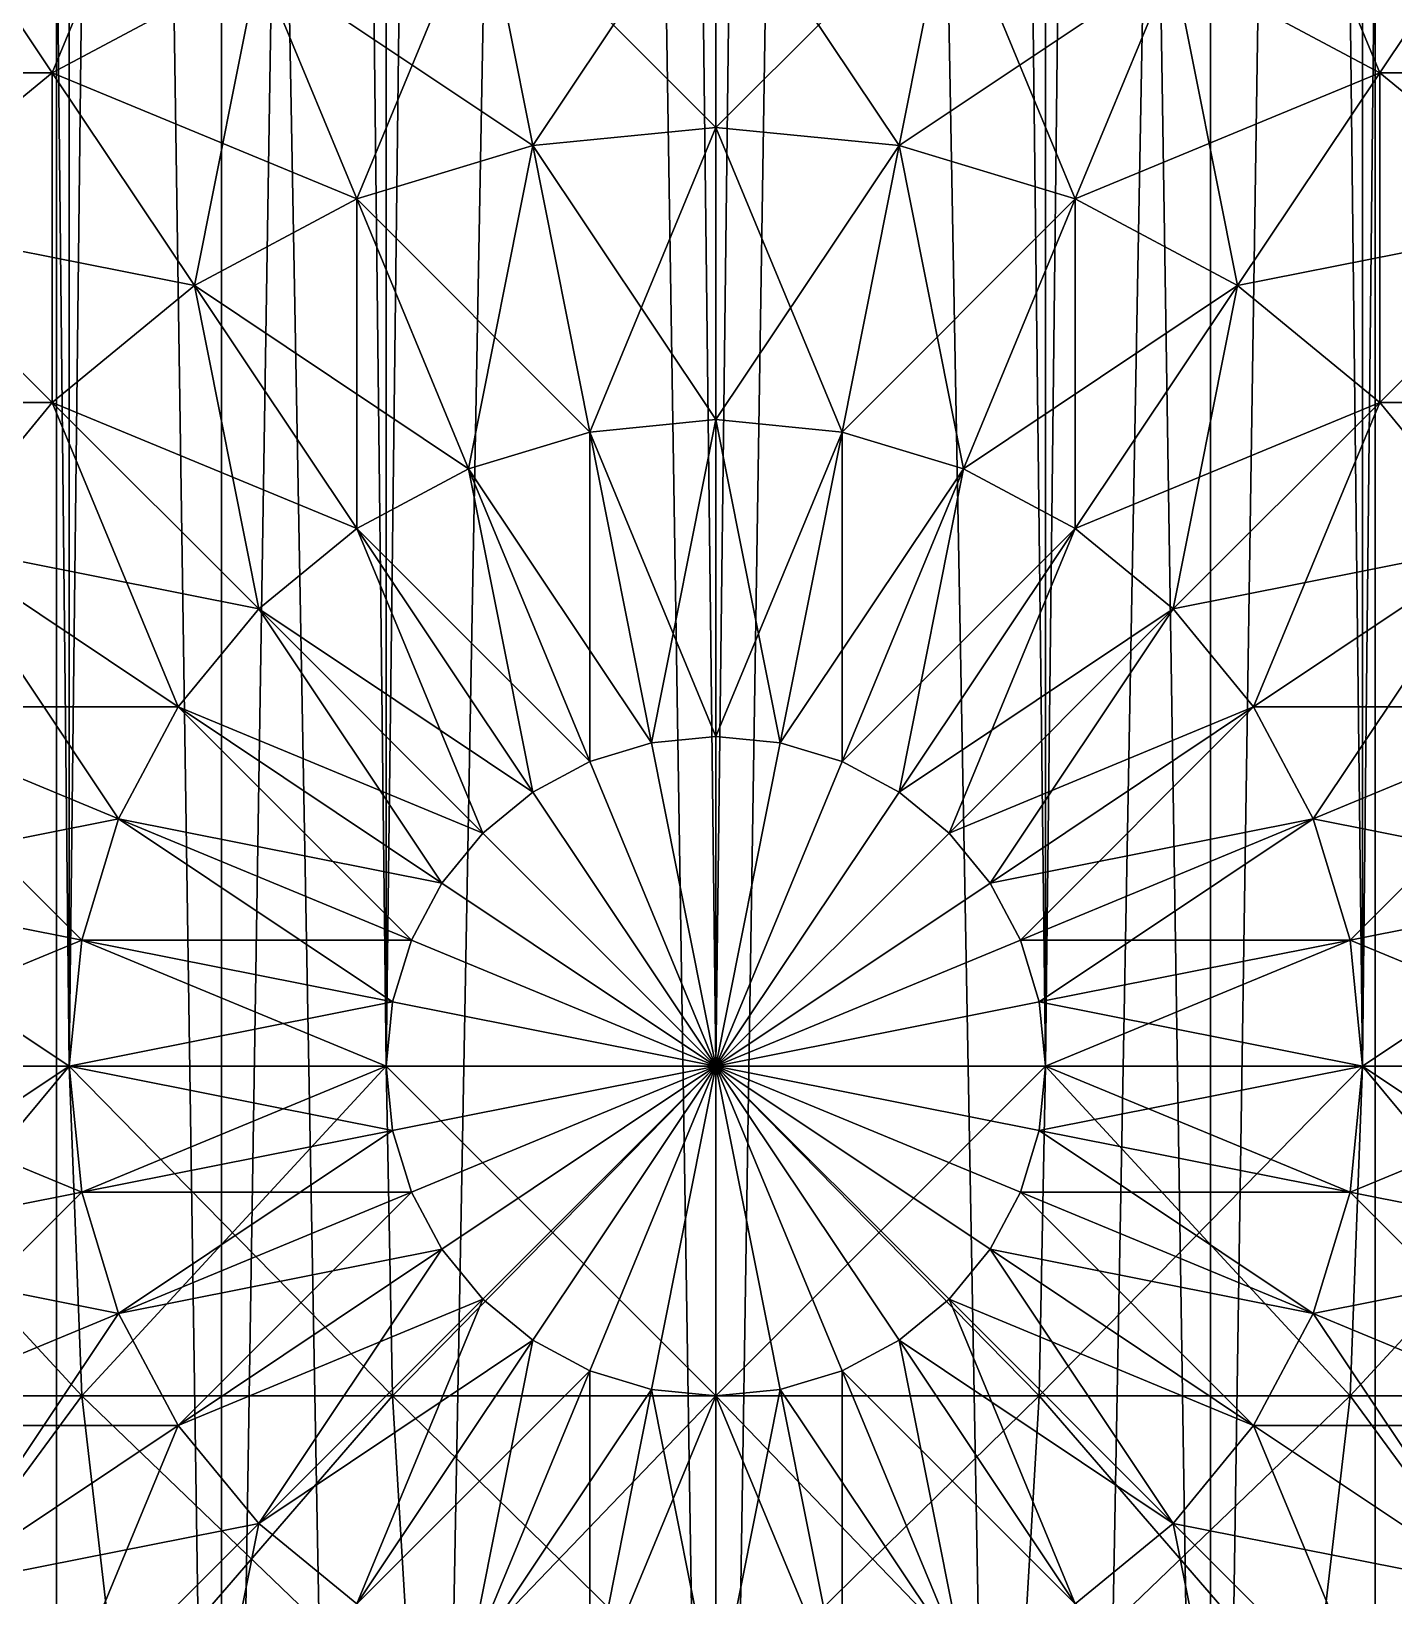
# Model space of a CAD drawing. Header units: millimetres. Extents: x -510 to 550, y -577 to 577.
# Drawn here: x 426.76 to 433.21, y 382.49 to 389.9 of the extents above; entities that cross this region are included whole.
import ezdxf

# ---------------------------------------------------------------- set-up
doc = ezdxf.new("R2010")
doc.units = ezdxf.units.MM
for name, color, linetype, true_color in [('front_left_fork_-1', 7, 'Continuous', 0x5c6b75), ('front_left_fork_top', 7, 'Continuous', 0x5c6b75), ('front_left_support_collision', 7, 'Continuous', 0x5c6b75), ('structure_left_front_axle', 7, 'Continuous', 0x5c6b75), ('structure_left_front_bridge', 7, 'Continuous', 0x5c6b75)]:
    doc.layers.add(name, color=color, linetype=linetype, true_color=true_color)

msp = doc.modelspace()

# ---------------------------------------------------------------- linework, layer by layer
at = {"layer": 'front_left_fork_-1', "true_color": 0x5c6b75}
for points in [[(427.4545, 391.1454, -140.5554), (426.3045, 390.5307, -140.5554), (426.8572, 389.7035, -139.3431)], [(427.4545, 391.1454, -140.5554), (426.8572, 389.7035, -139.3431), (427.8352, 390.2263, -139.3431)], [(433.1428, 389.7035, -285.6569), (432.1648, 390.2263, -285.6569), (432.5455, 391.1454, -284.4446)], [(433.1428, 389.7035, -285.6569), (432.5455, 391.1454, -284.4446), (433.6955, 390.5307, -284.4446)], [(430, 389.4446, -286.6518), (428.8964, 390.5482, -285.6569), (430, 390.6569, -285.6569)], [(430, 390.6569, -139.3431), (428.8964, 390.5482, -139.3431), (429.1329, 389.3592, -138.3482)], [(430, 390.6569, -139.3431), (429.1329, 389.3592, -138.3482), (430, 389.4446, -138.3482)], [(430.8671, 389.3592, -286.6518), (430, 389.4446, -286.6518), (430, 390.6569, -285.6569)], [(430.8671, 389.3592, -286.6518), (430, 390.6569, -285.6569), (431.1036, 390.5482, -285.6569)], [(431.1036, 390.5482, -139.3431), (430, 390.6569, -139.3431), (430, 389.4446, -138.3482)], [(426.8572, 389.7035, -285.6569), (425.2965, 389.7035, -284.4446), (426.3045, 390.5307, -284.4446)], [(426.3045, 390.5307, -140.5554), (426, 389, -139.3431), (426.8572, 389.7035, -139.3431)], [(427.8352, 390.2263, -285.6569), (426.8572, 389.7035, -285.6569), (426.3045, 390.5307, -284.4446)], [(429.1329, 389.3592, -286.6518), (427.8352, 390.2263, -285.6569), (428.8964, 390.5482, -285.6569)], [(428.8964, 390.5482, -139.3431), (427.8352, 390.2263, -139.3431), (428.2991, 389.1062, -138.3482)], [(428.8964, 390.5482, -139.3431), (428.2991, 389.1062, -138.3482), (429.1329, 389.3592, -138.3482)], [(430, 389.4446, -286.6518), (429.1329, 389.3592, -286.6518), (428.8964, 390.5482, -285.6569)], [(431.1036, 390.5482, -139.3431), (430, 389.4446, -138.3482), (430.8671, 389.3592, -138.3482)], [(431.7009, 389.1062, -286.6518), (430.8671, 389.3592, -286.6518), (431.1036, 390.5482, -285.6569)], [(432.1648, 390.2263, -139.3431), (431.1036, 390.5482, -139.3431), (430.8671, 389.3592, -138.3482)], [(431.7009, 389.1062, -286.6518), (431.1036, 390.5482, -285.6569), (432.1648, 390.2263, -285.6569)], [(433.6955, 390.5307, -140.5554), (432.1648, 390.2263, -139.3431), (433.1428, 389.7035, -139.3431)], [(434, 389, -285.6569), (433.1428, 389.7035, -285.6569), (433.6955, 390.5307, -284.4446)], [(434.7035, 389.7035, -140.5554), (433.6955, 390.5307, -140.5554), (433.1428, 389.7035, -139.3431)], [(428.2991, 389.1062, -286.6518), (426.8572, 389.7035, -285.6569), (427.8352, 390.2263, -285.6569)], [(427.8352, 390.2263, -139.3431), (426.8572, 389.7035, -139.3431), (427.5307, 388.6955, -138.3482)], [(427.8352, 390.2263, -139.3431), (427.5307, 388.6955, -138.3482), (428.2991, 389.1062, -138.3482)], [(429.1329, 389.3592, -286.6518), (428.2991, 389.1062, -286.6518), (427.8352, 390.2263, -285.6569)], [(432.1648, 390.2263, -139.3431), (430.8671, 389.3592, -138.3482), (431.7009, 389.1062, -138.3482)], [(432.4693, 388.6955, -286.6518), (431.7009, 389.1062, -286.6518), (432.1648, 390.2263, -285.6569)], [(433.1428, 389.7035, -139.3431), (432.1648, 390.2263, -139.3431), (431.7009, 389.1062, -138.3482)], [(432.4693, 388.6955, -286.6518), (432.1648, 390.2263, -285.6569), (433.1428, 389.7035, -285.6569)], [(426.8572, 389.7035, -285.6569), (426, 389, -285.6569), (425.2965, 389.7035, -284.4446)], [(427.5307, 388.6955, -286.6518), (426, 389, -285.6569), (426.8572, 389.7035, -285.6569)], [(426.8572, 389.7035, -139.3431), (426, 389, -139.3431), (426.8572, 388.1428, -138.3482)], [(428.2991, 389.1062, -286.6518), (427.5307, 388.6955, -286.6518), (426.8572, 389.7035, -285.6569)], [(426.8572, 389.7035, -139.3431), (426.8572, 388.1428, -138.3482), (427.5307, 388.6955, -138.3482)], [(433.1428, 389.7035, -139.3431), (431.7009, 389.1062, -138.3482), (432.4693, 388.6955, -138.3482)], [(433.1428, 388.1428, -286.6518), (432.4693, 388.6955, -286.6518), (433.1428, 389.7035, -285.6569)], [(434, 389, -139.3431), (433.1428, 389.7035, -139.3431), (432.4693, 388.6955, -138.3482)], [(433.1428, 388.1428, -286.6518), (433.1428, 389.7035, -285.6569), (434, 389, -285.6569)], [(434.7035, 389.7035, -140.5554), (433.1428, 389.7035, -139.3431), (434, 389, -139.3431)], [(430, 388.0615, -287.391), (429.1329, 389.3592, -286.6518), (430, 389.4446, -286.6518)], [(430, 389.4446, -138.3482), (429.1329, 389.3592, -138.3482), (429.4027, 388.0026, -137.609)], [(430, 389.4446, -138.3482), (429.4027, 388.0026, -137.609), (430, 388.0615, -137.609)], [(430.5973, 388.0026, -287.391), (430, 388.0615, -287.391), (430, 389.4446, -286.6518)], [(430.5973, 388.0026, -287.391), (430, 389.4446, -286.6518), (430.8671, 389.3592, -286.6518)], [(430.8671, 389.3592, -138.3482), (430, 389.4446, -138.3482), (430, 388.0615, -137.609)], [(429.4027, 388.0026, -287.391), (428.2991, 389.1062, -286.6518), (429.1329, 389.3592, -286.6518)], [(429.1329, 389.3592, -138.3482), (428.2991, 389.1062, -138.3482), (428.8284, 387.8284, -137.609)], [(429.1329, 389.3592, -138.3482), (428.8284, 387.8284, -137.609), (429.4027, 388.0026, -137.609)], [(430, 388.0615, -287.391), (429.4027, 388.0026, -287.391), (429.1329, 389.3592, -286.6518)], [(430.8671, 389.3592, -138.3482), (430, 388.0615, -137.609), (430.5973, 388.0026, -137.609)], [(431.1716, 387.8284, -287.391), (430.5973, 388.0026, -287.391), (430.8671, 389.3592, -286.6518)], [(431.7009, 389.1062, -138.3482), (430.8671, 389.3592, -138.3482), (430.5973, 388.0026, -137.609)], [(431.1716, 387.8284, -287.391), (430.8671, 389.3592, -286.6518), (431.7009, 389.1062, -286.6518)], [(428.8284, 387.8284, -287.391), (427.5307, 388.6955, -286.6518), (428.2991, 389.1062, -286.6518)], [(428.2991, 389.1062, -138.3482), (427.5307, 388.6955, -138.3482), (428.2991, 387.5455, -137.609)], [(429.4027, 388.0026, -287.391), (428.8284, 387.8284, -287.391), (428.2991, 389.1062, -286.6518)], [(428.2991, 389.1062, -138.3482), (428.2991, 387.5455, -137.609), (428.8284, 387.8284, -137.609)], [(431.7009, 389.1062, -138.3482), (430.5973, 388.0026, -137.609), (431.1716, 387.8284, -137.609)], [(431.7009, 387.5455, -287.391), (431.1716, 387.8284, -287.391), (431.7009, 389.1062, -286.6518)], [(432.4693, 388.6955, -138.3482), (431.7009, 389.1062, -138.3482), (431.1716, 387.8284, -137.609)], [(431.7009, 387.5455, -287.391), (431.7009, 389.1062, -286.6518), (432.4693, 388.6955, -286.6518)], [(426.8572, 388.1428, -286.6518), (425.2965, 388.1428, -285.6569), (426, 389, -285.6569)], [(427.5307, 388.6955, -286.6518), (426.8572, 388.1428, -286.6518), (426, 389, -285.6569)], [(426, 389, -139.3431), (426.3045, 387.4693, -138.3482), (426.8572, 388.1428, -138.3482)], [(434, 389, -139.3431), (432.4693, 388.6955, -138.3482), (433.1428, 388.1428, -138.3482)], [(433.6955, 387.4693, -286.6518), (433.1428, 388.1428, -286.6518), (434, 389, -285.6569)], [(434.7035, 388.1428, -139.3431), (434, 389, -139.3431), (433.1428, 388.1428, -138.3482)], [(428.2991, 387.5455, -287.391), (426.8572, 388.1428, -286.6518), (427.5307, 388.6955, -286.6518)], [(427.5307, 388.6955, -138.3482), (426.8572, 388.1428, -138.3482), (427.8352, 387.1648, -137.609)], [(428.8284, 387.8284, -287.391), (428.2991, 387.5455, -287.391), (427.5307, 388.6955, -286.6518)], [(427.5307, 388.6955, -138.3482), (427.8352, 387.1648, -137.609), (428.2991, 387.5455, -137.609)], [(432.4693, 388.6955, -138.3482), (431.1716, 387.8284, -137.609), (431.7009, 387.5455, -137.609)], [(432.1648, 387.1648, -287.391), (431.7009, 387.5455, -287.391), (432.4693, 388.6955, -286.6518)], [(433.1428, 388.1428, -138.3482), (432.4693, 388.6955, -138.3482), (431.7009, 387.5455, -137.609)], [(432.1648, 387.1648, -287.391), (432.4693, 388.6955, -286.6518), (433.1428, 388.1428, -286.6518)], [(426.8572, 388.1428, -286.6518), (426.3045, 387.4693, -286.6518), (425.2965, 388.1428, -285.6569)], [(427.8352, 387.1648, -287.391), (426.3045, 387.4693, -286.6518), (426.8572, 388.1428, -286.6518)], [(426.8572, 388.1428, -138.3482), (426.3045, 387.4693, -138.3482), (427.4545, 386.7009, -137.609)], [(428.2991, 387.5455, -287.391), (427.8352, 387.1648, -287.391), (426.8572, 388.1428, -286.6518)], [(426.8572, 388.1428, -138.3482), (427.4545, 386.7009, -137.609), (427.8352, 387.1648, -137.609)], [(433.1428, 388.1428, -138.3482), (431.7009, 387.5455, -137.609), (432.1648, 387.1648, -137.609)], [(432.5455, 386.7009, -287.391), (432.1648, 387.1648, -287.391), (433.1428, 388.1428, -286.6518)], [(433.6955, 387.4693, -138.3482), (433.1428, 388.1428, -138.3482), (432.1648, 387.1648, -137.609)], [(432.5455, 386.7009, -287.391), (433.1428, 388.1428, -286.6518), (433.6955, 387.4693, -286.6518)], [(434.7035, 388.1428, -139.3431), (433.1428, 388.1428, -138.3482), (433.6955, 387.4693, -138.3482)], [(429.6955, 386.5307, -287.8463), (428.8284, 387.8284, -287.391), (429.4027, 388.0026, -287.391)], [(429.4027, 388.0026, -137.609), (428.8284, 387.8284, -137.609), (429.4027, 386.4419, -137.1537)], [(430, 386.5607, -287.8463), (429.4027, 388.0026, -287.391), (430, 388.0615, -287.391)], [(430, 388.0615, -137.609), (429.4027, 388.0026, -137.609), (429.6955, 386.5307, -137.1537)], [(430, 386.5607, -287.8463), (429.6955, 386.5307, -287.8463), (429.4027, 388.0026, -287.391)], [(429.4027, 388.0026, -137.609), (429.4027, 386.4419, -137.1537), (429.6955, 386.5307, -137.1537)], [(430, 388.0615, -137.609), (429.6955, 386.5307, -137.1537), (430, 386.5607, -137.1537)], [(430.3045, 386.5307, -287.8463), (430, 386.5607, -287.8463), (430, 388.0615, -287.391)], [(430.3045, 386.5307, -287.8463), (430, 388.0615, -287.391), (430.5973, 388.0026, -287.391)], [(430.5973, 388.0026, -137.609), (430, 388.0615, -137.609), (430, 386.5607, -137.1537)], [(430.5973, 388.0026, -137.609), (430, 386.5607, -137.1537), (430.3045, 386.5307, -137.1537)], [(430.5973, 386.4419, -287.8463), (430.3045, 386.5307, -287.8463), (430.5973, 388.0026, -287.391)], [(431.1716, 387.8284, -137.609), (430.5973, 388.0026, -137.609), (430.3045, 386.5307, -137.1537)], [(430.5973, 386.4419, -287.8463), (430.5973, 388.0026, -287.391), (431.1716, 387.8284, -287.391)], [(429.4027, 386.4419, -287.8463), (428.2991, 387.5455, -287.391), (428.8284, 387.8284, -287.391)], [(428.8284, 387.8284, -137.609), (428.2991, 387.5455, -137.609), (429.1329, 386.2977, -137.1537)], [(429.6955, 386.5307, -287.8463), (429.4027, 386.4419, -287.8463), (428.8284, 387.8284, -287.391)], [(428.8284, 387.8284, -137.609), (429.1329, 386.2977, -137.1537), (429.4027, 386.4419, -137.1537)], [(431.1716, 387.8284, -137.609), (430.3045, 386.5307, -137.1537), (430.5973, 386.4419, -137.1537)], [(430.8671, 386.2977, -287.8463), (430.5973, 386.4419, -287.8463), (431.1716, 387.8284, -287.391)], [(431.7009, 387.5455, -137.609), (431.1716, 387.8284, -137.609), (430.5973, 386.4419, -137.1537)], [(430.8671, 386.2977, -287.8463), (431.1716, 387.8284, -287.391), (431.7009, 387.5455, -287.391)], [(429.1329, 386.2977, -287.8463), (427.8352, 387.1648, -287.391), (428.2991, 387.5455, -287.391)], [(428.2991, 387.5455, -137.609), (427.8352, 387.1648, -137.609), (428.8964, 386.1036, -137.1537)], [(429.4027, 386.4419, -287.8463), (429.1329, 386.2977, -287.8463), (428.2991, 387.5455, -287.391)], [(428.2991, 387.5455, -137.609), (428.8964, 386.1036, -137.1537), (429.1329, 386.2977, -137.1537)], [(431.7009, 387.5455, -137.609), (430.5973, 386.4419, -137.1537), (430.8671, 386.2977, -137.1537)], [(431.1036, 386.1036, -287.8463), (430.8671, 386.2977, -287.8463), (431.7009, 387.5455, -287.391)], [(432.1648, 387.1648, -137.609), (431.7009, 387.5455, -137.609), (430.8671, 386.2977, -137.1537)], [(431.1036, 386.1036, -287.8463), (431.7009, 387.5455, -287.391), (432.1648, 387.1648, -287.391)], [(427.4545, 386.7009, -287.391), (425.8938, 386.7009, -286.6518), (426.3045, 387.4693, -286.6518)], [(426.3045, 387.4693, -138.3482), (425.8938, 386.7009, -138.3482), (427.1716, 386.1716, -137.609)], [(427.8352, 387.1648, -287.391), (427.4545, 386.7009, -287.391), (426.3045, 387.4693, -286.6518)], [(426.3045, 387.4693, -138.3482), (427.1716, 386.1716, -137.609), (427.4545, 386.7009, -137.609)], [(433.6955, 387.4693, -138.3482), (432.1648, 387.1648, -137.609), (432.5455, 386.7009, -137.609)], [(432.8284, 386.1716, -287.391), (432.5455, 386.7009, -287.391), (433.6955, 387.4693, -286.6518)], [(434.1062, 386.7009, -138.3482), (433.6955, 387.4693, -138.3482), (432.5455, 386.7009, -137.609)], [(432.8284, 386.1716, -287.391), (433.6955, 387.4693, -286.6518), (434.1062, 386.7009, -286.6518)], [(428.8964, 386.1036, -287.8463), (427.4545, 386.7009, -287.391), (427.8352, 387.1648, -287.391)], [(427.8352, 387.1648, -137.609), (427.4545, 386.7009, -137.609), (428.7023, 385.8671, -137.1537)], [(429.1329, 386.2977, -287.8463), (428.8964, 386.1036, -287.8463), (427.8352, 387.1648, -287.391)], [(427.8352, 387.1648, -137.609), (428.7023, 385.8671, -137.1537), (428.8964, 386.1036, -137.1537)], [(432.1648, 387.1648, -137.609), (430.8671, 386.2977, -137.1537), (431.1036, 386.1036, -137.1537)], [(431.2977, 385.8671, -287.8463), (431.1036, 386.1036, -287.8463), (432.1648, 387.1648, -287.391)], [(432.5455, 386.7009, -137.609), (432.1648, 387.1648, -137.609), (431.1036, 386.1036, -137.1537)], [(431.2977, 385.8671, -287.8463), (432.1648, 387.1648, -287.391), (432.5455, 386.7009, -287.391)], [(427.1716, 386.1716, -287.391), (425.6408, 385.8671, -286.6518), (425.8938, 386.7009, -286.6518)], [(425.8938, 386.7009, -138.3482), (425.6408, 385.8671, -138.3482), (426.9974, 385.5973, -137.609)], [(427.4545, 386.7009, -287.391), (427.1716, 386.1716, -287.391), (425.8938, 386.7009, -286.6518)], [(425.8938, 386.7009, -138.3482), (426.9974, 385.5973, -137.609), (427.1716, 386.1716, -137.609)], [(428.7023, 385.8671, -287.8463), (427.1716, 386.1716, -287.391), (427.4545, 386.7009, -287.391)], [(427.4545, 386.7009, -137.609), (427.1716, 386.1716, -137.609), (428.5581, 385.5973, -137.1537)], [(428.8964, 386.1036, -287.8463), (428.7023, 385.8671, -287.8463), (427.4545, 386.7009, -287.391)], [(427.4545, 386.7009, -137.609), (428.5581, 385.5973, -137.1537), (428.7023, 385.8671, -137.1537)], [(432.5455, 386.7009, -137.609), (431.1036, 386.1036, -137.1537), (431.2977, 385.8671, -137.1537)], [(431.4419, 385.5973, -287.8463), (431.2977, 385.8671, -287.8463), (432.5455, 386.7009, -287.391)], [(432.8284, 386.1716, -137.609), (432.5455, 386.7009, -137.609), (431.2977, 385.8671, -137.1537)], [(431.4419, 385.5973, -287.8463), (432.5455, 386.7009, -287.391), (432.8284, 386.1716, -287.391)], [(434.1062, 386.7009, -138.3482), (432.5455, 386.7009, -137.609), (432.8284, 386.1716, -137.609)], [(433.0026, 385.5973, -287.391), (432.8284, 386.1716, -287.391), (434.1062, 386.7009, -286.6518)], [(434.3592, 385.8671, -138.3482), (434.1062, 386.7009, -138.3482), (432.8284, 386.1716, -137.609)], [(433.0026, 385.5973, -287.391), (434.1062, 386.7009, -286.6518), (434.3592, 385.8671, -286.6518)], [(430, 385, -288), (429.4027, 386.4419, -287.8463), (429.6955, 386.5307, -287.8463)], [(429.6955, 386.5307, -137.1537), (429.4027, 386.4419, -137.1537), (430, 385, -137)], [(430, 385, -288), (429.6955, 386.5307, -287.8463), (430, 386.5607, -287.8463)], [(430, 386.5607, -137.1537), (429.6955, 386.5307, -137.1537), (430, 385, -137)], [(430, 385, -288), (430, 386.5607, -287.8463), (430.3045, 386.5307, -287.8463)], [(430.3045, 386.5307, -137.1537), (430, 386.5607, -137.1537), (430, 385, -137)], [(430, 385, -288), (430.3045, 386.5307, -287.8463), (430.5973, 386.4419, -287.8463)], [(430.5973, 386.4419, -137.1537), (430.3045, 386.5307, -137.1537), (430, 385, -137)], [(430, 385, -288), (429.1329, 386.2977, -287.8463), (429.4027, 386.4419, -287.8463)], [(429.4027, 386.4419, -137.1537), (429.1329, 386.2977, -137.1537), (430, 385, -137)], [(430, 385, -288), (430.5973, 386.4419, -287.8463), (430.8671, 386.2977, -287.8463)], [(430.8671, 386.2977, -137.1537), (430.5973, 386.4419, -137.1537), (430, 385, -137)], [(430, 385, -288), (428.8964, 386.1036, -287.8463), (429.1329, 386.2977, -287.8463)], [(429.1329, 386.2977, -137.1537), (428.8964, 386.1036, -137.1537), (430, 385, -137)], [(430, 385, -288), (430.8671, 386.2977, -287.8463), (431.1036, 386.1036, -287.8463)], [(431.1036, 386.1036, -137.1537), (430.8671, 386.2977, -137.1537), (430, 385, -137)], [(427.1716, 386.1716, -287.391), (426.9974, 385.5973, -287.391), (425.6408, 385.8671, -286.6518)], [(428.5581, 385.5973, -287.8463), (426.9974, 385.5973, -287.391), (427.1716, 386.1716, -287.391)], [(427.1716, 386.1716, -137.609), (426.9974, 385.5973, -137.609), (428.4693, 385.3045, -137.1537)], [(428.7023, 385.8671, -287.8463), (428.5581, 385.5973, -287.8463), (427.1716, 386.1716, -287.391)], [(427.1716, 386.1716, -137.609), (428.4693, 385.3045, -137.1537), (428.5581, 385.5973, -137.1537)], [(432.8284, 386.1716, -137.609), (431.2977, 385.8671, -137.1537), (431.4419, 385.5973, -137.1537)], [(431.5307, 385.3045, -287.8463), (431.4419, 385.5973, -287.8463), (432.8284, 386.1716, -287.391)], [(433.0026, 385.5973, -137.609), (432.8284, 386.1716, -137.609), (431.4419, 385.5973, -137.1537)], [(431.5307, 385.3045, -287.8463), (432.8284, 386.1716, -287.391), (433.0026, 385.5973, -287.391)], [(434.3592, 385.8671, -138.3482), (432.8284, 386.1716, -137.609), (433.0026, 385.5973, -137.609)], [(430, 385, -288), (428.7023, 385.8671, -287.8463), (428.8964, 386.1036, -287.8463)], [(428.8964, 386.1036, -137.1537), (428.7023, 385.8671, -137.1537), (430, 385, -137)], [(430, 385, -288), (431.1036, 386.1036, -287.8463), (431.2977, 385.8671, -287.8463)], [(431.2977, 385.8671, -137.1537), (431.1036, 386.1036, -137.1537), (430, 385, -137)], [(426.9974, 385.5973, -287.391), (425.5554, 385, -286.6518), (425.6408, 385.8671, -286.6518)], [(425.6408, 385.8671, -138.3482), (425.5554, 385, -138.3482), (426.9385, 385, -137.609)], [(425.6408, 385.8671, -138.3482), (426.9385, 385, -137.609), (426.9974, 385.5973, -137.609)], [(430, 385, -288), (428.5581, 385.5973, -287.8463), (428.7023, 385.8671, -287.8463)], [(428.7023, 385.8671, -137.1537), (428.5581, 385.5973, -137.1537), (430, 385, -137)], [(430, 385, -288), (431.2977, 385.8671, -287.8463), (431.4419, 385.5973, -287.8463)], [(431.4419, 385.5973, -137.1537), (431.2977, 385.8671, -137.1537), (430, 385, -137)], [(433.0615, 385, -287.391), (433.0026, 385.5973, -287.391), (434.3592, 385.8671, -286.6518)], [(434.4446, 385, -138.3482), (434.3592, 385.8671, -138.3482), (433.0026, 385.5973, -137.609)], [(433.0615, 385, -287.391), (434.3592, 385.8671, -286.6518), (434.4446, 385, -286.6518)], [(426.9974, 385.5973, -287.391), (426.9385, 385, -287.391), (425.5554, 385, -286.6518)], [(428.4693, 385.3045, -287.8463), (426.9385, 385, -287.391), (426.9974, 385.5973, -287.391)], [(426.9974, 385.5973, -137.609), (426.9385, 385, -137.609), (428.4393, 385, -137.1537)], [(428.5581, 385.5973, -287.8463), (428.4693, 385.3045, -287.8463), (426.9974, 385.5973, -287.391)], [(426.9974, 385.5973, -137.609), (428.4393, 385, -137.1537), (428.4693, 385.3045, -137.1537)], [(430, 385, -288), (428.4693, 385.3045, -287.8463), (428.5581, 385.5973, -287.8463)], [(428.5581, 385.5973, -137.1537), (428.4693, 385.3045, -137.1537), (430, 385, -137)], [(430, 385, -288), (431.4419, 385.5973, -287.8463), (431.5307, 385.3045, -287.8463)], [(431.5307, 385.3045, -137.1537), (431.4419, 385.5973, -137.1537), (430, 385, -137)], [(433.0026, 385.5973, -137.609), (431.4419, 385.5973, -137.1537), (431.5307, 385.3045, -137.1537)], [(431.5607, 385, -287.8463), (431.5307, 385.3045, -287.8463), (433.0026, 385.5973, -287.391)], [(433.0615, 385, -137.609), (433.0026, 385.5973, -137.609), (431.5307, 385.3045, -137.1537)], [(431.5607, 385, -287.8463), (433.0026, 385.5973, -287.391), (433.0615, 385, -287.391)], [(434.4446, 385, -138.3482), (433.0026, 385.5973, -137.609), (433.0615, 385, -137.609)], [(428.4693, 385.3045, -287.8463), (428.4393, 385, -287.8463), (426.9385, 385, -287.391)], [(430, 385, -288), (428.4393, 385, -287.8463), (428.4693, 385.3045, -287.8463)], [(428.4693, 385.3045, -137.1537), (428.4393, 385, -137.1537), (430, 385, -137)], [(430, 385, -288), (431.5307, 385.3045, -287.8463), (431.5607, 385, -287.8463)], [(431.5607, 385, -137.1537), (431.5307, 385.3045, -137.1537), (430, 385, -137)], [(433.0615, 385, -137.609), (431.5307, 385.3045, -137.1537), (431.5607, 385, -137.1537)], [(426.9385, 385, -287.391), (425.6408, 384.1329, -286.6518), (425.5554, 385, -286.6518)], [(425.5554, 385, -138.3482), (425.6408, 384.1329, -138.3482), (426.9974, 384.4027, -137.609)], [(425.5554, 385, -138.3482), (426.9974, 384.4027, -137.609), (426.9385, 385, -137.609)], [(426.9385, 385, -287.391), (426.9974, 384.4027, -287.391), (425.6408, 384.1329, -286.6518)], [(428.4393, 385, -287.8463), (426.9974, 384.4027, -287.391), (426.9385, 385, -287.391)], [(426.9385, 385, -137.609), (426.9974, 384.4027, -137.609), (428.4693, 384.6955, -137.1537)], [(426.9385, 385, -137.609), (428.4693, 384.6955, -137.1537), (428.4393, 385, -137.1537)], [(428.4393, 385, -287.8463), (428.4693, 384.6955, -287.8463), (426.9974, 384.4027, -287.391)], [(430, 385, -288), (428.4693, 384.6955, -287.8463), (428.4393, 385, -287.8463)], [(428.4393, 385, -137.1537), (428.4693, 384.6955, -137.1537), (430, 385, -137)], [(430, 385, -288), (428.5581, 384.4027, -287.8463), (428.4693, 384.6955, -287.8463)], [(428.4693, 384.6955, -137.1537), (428.5581, 384.4027, -137.1537), (430, 385, -137)], [(430, 385, -288), (428.7023, 384.1329, -287.8463), (428.5581, 384.4027, -287.8463)], [(428.5581, 384.4027, -137.1537), (428.7023, 384.1329, -137.1537), (430, 385, -137)], [(430, 385, -288), (428.8964, 383.8964, -287.8463), (428.7023, 384.1329, -287.8463)], [(428.7023, 384.1329, -137.1537), (428.8964, 383.8964, -137.1537), (430, 385, -137)], [(430, 385, -288), (429.1329, 383.7023, -287.8463), (428.8964, 383.8964, -287.8463)], [(428.8964, 383.8964, -137.1537), (429.1329, 383.7023, -137.1537), (430, 385, -137)], [(430, 385, -288), (429.4027, 383.5581, -287.8463), (429.1329, 383.7023, -287.8463)], [(429.1329, 383.7023, -137.1537), (429.4027, 383.5581, -137.1537), (430, 385, -137)], [(430, 385, -288), (429.6955, 383.4693, -287.8463), (429.4027, 383.5581, -287.8463)], [(429.4027, 383.5581, -137.1537), (429.6955, 383.4693, -137.1537), (430, 385, -137)], [(430, 385, -288), (430, 383.4393, -287.8463), (429.6955, 383.4693, -287.8463)], [(429.6955, 383.4693, -137.1537), (430, 383.4393, -137.1537), (430, 385, -137)], [(430, 385, -288), (430.3045, 383.4693, -287.8463), (430, 383.4393, -287.8463)], [(430, 385, -288), (430.5973, 383.5581, -287.8463), (430.3045, 383.4693, -287.8463)], [(430, 385, -288), (430.8671, 383.7023, -287.8463), (430.5973, 383.5581, -287.8463)], [(430, 385, -288), (431.1036, 383.8964, -287.8463), (430.8671, 383.7023, -287.8463)], [(430, 385, -288), (431.2977, 384.1329, -287.8463), (431.1036, 383.8964, -287.8463)], [(430, 385, -288), (431.4419, 384.4027, -287.8463), (431.2977, 384.1329, -287.8463)], [(430, 385, -288), (431.5307, 384.6955, -287.8463), (431.4419, 384.4027, -287.8463)], [(430, 385, -288), (431.5607, 385, -287.8463), (431.5307, 384.6955, -287.8463)], [(430, 383.4393, -137.1537), (430.3045, 383.4693, -137.1537), (430, 385, -137)], [(430.3045, 383.4693, -137.1537), (430.5973, 383.5581, -137.1537), (430, 385, -137)], [(430.5973, 383.5581, -137.1537), (430.8671, 383.7023, -137.1537), (430, 385, -137)], [(430.8671, 383.7023, -137.1537), (431.1036, 383.8964, -137.1537), (430, 385, -137)], [(431.1036, 383.8964, -137.1537), (431.2977, 384.1329, -137.1537), (430, 385, -137)], [(431.2977, 384.1329, -137.1537), (431.4419, 384.4027, -137.1537), (430, 385, -137)], [(431.4419, 384.4027, -137.1537), (431.5307, 384.6955, -137.1537), (430, 385, -137)], [(431.5307, 384.6955, -137.1537), (431.5607, 385, -137.1537), (430, 385, -137)], [(431.5307, 384.6955, -287.8463), (431.5607, 385, -287.8463), (433.0615, 385, -287.391)], [(431.5307, 384.6955, -287.8463), (433.0615, 385, -287.391), (433.0026, 384.4027, -287.391)], [(433.0026, 384.4027, -137.609), (431.5607, 385, -137.1537), (431.5307, 384.6955, -137.1537)], [(433.0026, 384.4027, -137.609), (433.0615, 385, -137.609), (431.5607, 385, -137.1537)], [(433.0026, 384.4027, -287.391), (433.0615, 385, -287.391), (434.4446, 385, -286.6518)], [(433.0026, 384.4027, -287.391), (434.4446, 385, -286.6518), (434.3592, 384.1329, -286.6518)], [(434.3592, 384.1329, -138.3482), (433.0615, 385, -137.609), (433.0026, 384.4027, -137.609)], [(434.3592, 384.1329, -138.3482), (434.4446, 385, -138.3482), (433.0615, 385, -137.609)], [(428.4693, 384.6955, -287.8463), (427.1716, 383.8284, -287.391), (426.9974, 384.4027, -287.391)], [(426.9974, 384.4027, -137.609), (428.5581, 384.4027, -137.1537), (428.4693, 384.6955, -137.1537)], [(428.4693, 384.6955, -287.8463), (428.5581, 384.4027, -287.8463), (427.1716, 383.8284, -287.391)], [(431.4419, 384.4027, -287.8463), (431.5307, 384.6955, -287.8463), (433.0026, 384.4027, -287.391)], [(432.8284, 383.8284, -137.609), (431.5307, 384.6955, -137.1537), (431.4419, 384.4027, -137.1537)], [(432.8284, 383.8284, -137.609), (433.0026, 384.4027, -137.609), (431.5307, 384.6955, -137.1537)], [(426.9974, 384.4027, -287.391), (425.8938, 383.2991, -286.6518), (425.6408, 384.1329, -286.6518)], [(425.6408, 384.1329, -138.3482), (427.1716, 383.8284, -137.609), (426.9974, 384.4027, -137.609)], [(426.9974, 384.4027, -287.391), (427.1716, 383.8284, -287.391), (425.8938, 383.2991, -286.6518)], [(426.9974, 384.4027, -137.609), (427.1716, 383.8284, -137.609), (428.5581, 384.4027, -137.1537)], [(428.5581, 384.4027, -287.8463), (427.4545, 383.2991, -287.391), (427.1716, 383.8284, -287.391)], [(427.1716, 383.8284, -137.609), (428.7023, 384.1329, -137.1537), (428.5581, 384.4027, -137.1537)], [(428.5581, 384.4027, -287.8463), (428.7023, 384.1329, -287.8463), (427.4545, 383.2991, -287.391)], [(431.2977, 384.1329, -287.8463), (431.4419, 384.4027, -287.8463), (432.8284, 383.8284, -287.391)], [(432.5455, 383.2991, -137.609), (431.4419, 384.4027, -137.1537), (431.2977, 384.1329, -137.1537)], [(431.4419, 384.4027, -287.8463), (433.0026, 384.4027, -287.391), (432.8284, 383.8284, -287.391)], [(432.5455, 383.2991, -137.609), (432.8284, 383.8284, -137.609), (431.4419, 384.4027, -137.1537)], [(432.8284, 383.8284, -287.391), (433.0026, 384.4027, -287.391), (434.3592, 384.1329, -286.6518)], [(434.1062, 383.2991, -138.3482), (433.0026, 384.4027, -137.609), (432.8284, 383.8284, -137.609)], [(434.1062, 383.2991, -138.3482), (434.3592, 384.1329, -138.3482), (433.0026, 384.4027, -137.609)], [(425.6408, 384.1329, -138.3482), (425.8938, 383.2991, -138.3482), (427.1716, 383.8284, -137.609)], [(427.1716, 383.8284, -137.609), (427.4545, 383.2991, -137.609), (428.7023, 384.1329, -137.1537)], [(428.7023, 384.1329, -287.8463), (427.8352, 382.8352, -287.391), (427.4545, 383.2991, -287.391)], [(427.4545, 383.2991, -137.609), (428.8964, 383.8964, -137.1537), (428.7023, 384.1329, -137.1537)], [(428.7023, 384.1329, -287.8463), (428.8964, 383.8964, -287.8463), (427.8352, 382.8352, -287.391)], [(431.1036, 383.8964, -287.8463), (431.2977, 384.1329, -287.8463), (432.5455, 383.2991, -287.391)], [(432.1648, 382.8352, -137.609), (431.2977, 384.1329, -137.1537), (431.1036, 383.8964, -137.1537)], [(431.2977, 384.1329, -287.8463), (432.8284, 383.8284, -287.391), (432.5455, 383.2991, -287.391)], [(432.1648, 382.8352, -137.609), (432.5455, 383.2991, -137.609), (431.2977, 384.1329, -137.1537)], [(432.8284, 383.8284, -287.391), (434.3592, 384.1329, -286.6518), (434.1062, 383.2991, -286.6518)], [(427.4545, 383.2991, -137.609), (427.8352, 382.8352, -137.609), (428.8964, 383.8964, -137.1537)], [(428.8964, 383.8964, -287.8463), (428.2991, 382.4545, -287.391), (427.8352, 382.8352, -287.391)], [(427.8352, 382.8352, -137.609), (429.1329, 383.7023, -137.1537), (428.8964, 383.8964, -137.1537)], [(428.8964, 383.8964, -287.8463), (429.1329, 383.7023, -287.8463), (428.2991, 382.4545, -287.391)], [(430.8671, 383.7023, -287.8463), (431.1036, 383.8964, -287.8463), (432.1648, 382.8352, -287.391)], [(431.7009, 382.4545, -137.609), (431.1036, 383.8964, -137.1537), (430.8671, 383.7023, -137.1537)], [(431.1036, 383.8964, -287.8463), (432.5455, 383.2991, -287.391), (432.1648, 382.8352, -287.391)], [(431.7009, 382.4545, -137.609), (432.1648, 382.8352, -137.609), (431.1036, 383.8964, -137.1537)], [(427.1716, 383.8284, -287.391), (426.3045, 382.5307, -286.6518), (425.8938, 383.2991, -286.6518)], [(425.8938, 383.2991, -138.3482), (427.4545, 383.2991, -137.609), (427.1716, 383.8284, -137.609)], [(427.1716, 383.8284, -287.391), (427.4545, 383.2991, -287.391), (426.3045, 382.5307, -286.6518)], [(432.5455, 383.2991, -287.391), (432.8284, 383.8284, -287.391), (434.1062, 383.2991, -286.6518)], [(433.6955, 382.5307, -138.3482), (432.8284, 383.8284, -137.609), (432.5455, 383.2991, -137.609)], [(433.6955, 382.5307, -138.3482), (434.1062, 383.2991, -138.3482), (432.8284, 383.8284, -137.609)], [(427.8352, 382.8352, -137.609), (428.2991, 382.4545, -137.609), (429.1329, 383.7023, -137.1537)], [(429.1329, 383.7023, -287.8463), (428.8284, 382.1716, -287.391), (428.2991, 382.4545, -287.391)], [(428.2991, 382.4545, -137.609), (429.4027, 383.5581, -137.1537), (429.1329, 383.7023, -137.1537)], [(429.1329, 383.7023, -287.8463), (429.4027, 383.5581, -287.8463), (428.8284, 382.1716, -287.391)], [(430.5973, 383.5581, -287.8463), (430.8671, 383.7023, -287.8463), (431.7009, 382.4545, -287.391)], [(431.1716, 382.1716, -137.609), (430.8671, 383.7023, -137.1537), (430.5973, 383.5581, -137.1537)], [(430.8671, 383.7023, -287.8463), (432.1648, 382.8352, -287.391), (431.7009, 382.4545, -287.391)], [(431.1716, 382.1716, -137.609), (431.7009, 382.4545, -137.609), (430.8671, 383.7023, -137.1537)], [(428.2991, 382.4545, -137.609), (428.8284, 382.1716, -137.609), (429.4027, 383.5581, -137.1537)], [(429.4027, 383.5581, -287.8463), (429.4027, 381.9974, -287.391), (428.8284, 382.1716, -287.391)], [(428.8284, 382.1716, -137.609), (429.6955, 383.4693, -137.1537), (429.4027, 383.5581, -137.1537)], [(429.4027, 383.5581, -287.8463), (429.6955, 383.4693, -287.8463), (429.4027, 381.9974, -287.391)], [(430.3045, 383.4693, -287.8463), (430.5973, 383.5581, -287.8463), (431.1716, 382.1716, -287.391)], [(430.5973, 381.9974, -137.609), (430.5973, 383.5581, -137.1537), (430.3045, 383.4693, -137.1537)], [(430.5973, 383.5581, -287.8463), (431.7009, 382.4545, -287.391), (431.1716, 382.1716, -287.391)], [(430.5973, 381.9974, -137.609), (431.1716, 382.1716, -137.609), (430.5973, 383.5581, -137.1537)], [(428.8284, 382.1716, -137.609), (429.4027, 381.9974, -137.609), (429.6955, 383.4693, -137.1537)], [(429.6955, 383.4693, -287.8463), (430, 381.9385, -287.391), (429.4027, 381.9974, -287.391)], [(429.4027, 381.9974, -137.609), (430, 383.4393, -137.1537), (429.6955, 383.4693, -137.1537)], [(429.4027, 381.9974, -137.609), (430, 381.9385, -137.609), (430, 383.4393, -137.1537)], [(429.6955, 383.4693, -287.8463), (430, 383.4393, -287.8463), (430, 381.9385, -287.391)], [(430, 383.4393, -287.8463), (430.3045, 383.4693, -287.8463), (430.5973, 381.9974, -287.391)], [(430, 381.9385, -137.609), (430.5973, 381.9974, -137.609), (430.3045, 383.4693, -137.1537)], [(430, 381.9385, -137.609), (430.3045, 383.4693, -137.1537), (430, 383.4393, -137.1537)], [(430, 383.4393, -287.8463), (430.5973, 381.9974, -287.391), (430, 381.9385, -287.391)], [(430.3045, 383.4693, -287.8463), (431.1716, 382.1716, -287.391), (430.5973, 381.9974, -287.391)], [(425.8938, 383.2991, -138.3482), (426.3045, 382.5307, -138.3482), (427.4545, 383.2991, -137.609)], [(427.4545, 383.2991, -287.391), (426.8572, 381.8572, -286.6518), (426.3045, 382.5307, -286.6518)], [(426.3045, 382.5307, -138.3482), (427.8352, 382.8352, -137.609), (427.4545, 383.2991, -137.609)], [(427.4545, 383.2991, -287.391), (427.8352, 382.8352, -287.391), (426.8572, 381.8572, -286.6518)], [(432.1648, 382.8352, -287.391), (432.5455, 383.2991, -287.391), (433.6955, 382.5307, -286.6518)], [(433.1428, 381.8572, -138.3482), (432.5455, 383.2991, -137.609), (432.1648, 382.8352, -137.609)], [(432.5455, 383.2991, -287.391), (434.1062, 383.2991, -286.6518), (433.6955, 382.5307, -286.6518)], [(433.1428, 381.8572, -138.3482), (433.6955, 382.5307, -138.3482), (432.5455, 383.2991, -137.609)], [(426.3045, 382.5307, -138.3482), (426.8572, 381.8572, -138.3482), (427.8352, 382.8352, -137.609)], [(427.8352, 382.8352, -287.391), (427.5307, 381.3045, -286.6518), (426.8572, 381.8572, -286.6518)], [(426.8572, 381.8572, -138.3482), (428.2991, 382.4545, -137.609), (427.8352, 382.8352, -137.609)], [(427.8352, 382.8352, -287.391), (428.2991, 382.4545, -287.391), (427.5307, 381.3045, -286.6518)], [(431.7009, 382.4545, -287.391), (432.1648, 382.8352, -287.391), (433.1428, 381.8572, -286.6518)], [(432.4693, 381.3045, -138.3482), (432.1648, 382.8352, -137.609), (431.7009, 382.4545, -137.609)], [(432.1648, 382.8352, -287.391), (433.6955, 382.5307, -286.6518), (433.1428, 381.8572, -286.6518)], [(432.4693, 381.3045, -138.3482), (433.1428, 381.8572, -138.3482), (432.1648, 382.8352, -137.609)], [(425.2965, 381.8572, -139.3431), (426.8572, 381.8572, -138.3482), (426.3045, 382.5307, -138.3482)], [(426.3045, 382.5307, -286.6518), (426.8572, 381.8572, -286.6518), (426, 381, -285.6569)], [(433.1428, 381.8572, -286.6518), (433.6955, 382.5307, -286.6518), (434.7035, 381.8572, -285.6569)], [(434, 381, -139.3431), (433.6955, 382.5307, -138.3482), (433.1428, 381.8572, -138.3482)]]:
    msp.add_3dface(points, dxfattribs=at)
at = {"layer": 'front_left_fork_top', "true_color": 0x5c6b75}
for points in [[(426.9385, 515, -137.609), (425.5554, 515, -138.3482), (425.5554, 385, -138.3482)], [(426.9385, 515, -137.609), (425.5554, 385, -138.3482), (426.9385, 385, -137.609)], [(425.5554, 515, -151.6518), (426.9385, 515, -152.391), (426.9385, 385, -152.391)], [(425.5554, 515, -151.6518), (426.9385, 385, -152.391), (425.5554, 385, -151.6518)], [(428.4393, 515, -137.1537), (426.9385, 515, -137.609), (426.9385, 385, -137.609)], [(428.4393, 515, -137.1537), (426.9385, 385, -137.609), (428.4393, 385, -137.1537)], [(426.9385, 515, -152.391), (428.4393, 515, -152.8463), (428.4393, 385, -152.8463)], [(426.9385, 515, -152.391), (428.4393, 385, -152.8463), (426.9385, 385, -152.391)], [(430, 515, -137), (428.4393, 515, -137.1537), (428.4393, 385, -137.1537)], [(430, 515, -137), (428.4393, 385, -137.1537), (430, 385, -137)], [(428.4393, 515, -152.8463), (430, 515, -153), (430, 385, -153)], [(428.4393, 515, -152.8463), (430, 385, -153), (428.4393, 385, -152.8463)], [(431.5607, 515, -137.1537), (430, 515, -137), (430, 385, -137)], [(431.5607, 515, -137.1537), (430, 385, -137), (431.5607, 385, -137.1537)], [(430, 515, -153), (431.5607, 515, -152.8463), (431.5607, 385, -152.8463)], [(430, 515, -153), (431.5607, 385, -152.8463), (430, 385, -153)], [(433.0615, 515, -137.609), (431.5607, 515, -137.1537), (431.5607, 385, -137.1537)], [(433.0615, 515, -137.609), (431.5607, 385, -137.1537), (433.0615, 385, -137.609)], [(431.5607, 515, -152.8463), (433.0615, 515, -152.391), (433.0615, 385, -152.391)], [(431.5607, 515, -152.8463), (433.0615, 385, -152.391), (431.5607, 385, -152.8463)], [(434.4446, 515, -138.3482), (433.0615, 515, -137.609), (433.0615, 385, -137.609)], [(434.4446, 515, -138.3482), (433.0615, 385, -137.609), (434.4446, 385, -138.3482)], [(433.0615, 515, -152.391), (434.4446, 515, -151.6518), (434.4446, 385, -151.6518)], [(433.0615, 515, -152.391), (434.4446, 385, -151.6518), (433.0615, 385, -152.391)], [(426.9385, 385, -137.609), (425.5554, 385, -138.3482), (425.6408, 383.4393, -138.4761)], [(425.5554, 385, -151.6518), (426.9385, 385, -152.391), (426.9974, 383.4393, -152.249)], [(425.5554, 385, -151.6518), (426.9974, 383.4393, -152.249), (425.6408, 383.4393, -151.5239)], [(426.9385, 385, -137.609), (425.6408, 383.4393, -138.4761), (426.9974, 383.4393, -137.751)], [(428.4393, 385, -137.1537), (426.9385, 385, -137.609), (426.9974, 383.4393, -137.751)], [(426.9385, 385, -152.391), (428.4393, 385, -152.8463), (428.4693, 383.4393, -152.6955)], [(426.9385, 385, -152.391), (428.4693, 383.4393, -152.6955), (426.9974, 383.4393, -152.249)], [(428.4393, 385, -137.1537), (426.9974, 383.4393, -137.751), (428.4693, 383.4393, -137.3045)], [(430, 385, -137), (428.4393, 385, -137.1537), (428.4693, 383.4393, -137.3045)], [(428.4393, 385, -152.8463), (430, 385, -153), (430, 383.4393, -152.8463)], [(428.4393, 385, -152.8463), (430, 383.4393, -152.8463), (428.4693, 383.4393, -152.6955)], [(430, 385, -137), (428.4693, 383.4393, -137.3045), (430, 383.4393, -137.1537)], [(431.5607, 385, -137.1537), (430, 385, -137), (430, 383.4393, -137.1537)], [(431.5607, 385, -137.1537), (430, 383.4393, -137.1537), (431.5307, 383.4393, -137.3045)], [(430, 385, -153), (431.5607, 385, -152.8463), (431.5307, 383.4393, -152.6955)], [(430, 385, -153), (431.5307, 383.4393, -152.6955), (430, 383.4393, -152.8463)], [(433.0615, 385, -137.609), (431.5607, 385, -137.1537), (431.5307, 383.4393, -137.3045)], [(433.0615, 385, -137.609), (431.5307, 383.4393, -137.3045), (433.0026, 383.4393, -137.751)], [(431.5607, 385, -152.8463), (433.0026, 383.4393, -152.249), (431.5307, 383.4393, -152.6955)], [(431.5607, 385, -152.8463), (433.0615, 385, -152.391), (433.0026, 383.4393, -152.249)], [(434.4446, 385, -138.3482), (433.0615, 385, -137.609), (433.0026, 383.4393, -137.751)], [(434.4446, 385, -138.3482), (433.0026, 383.4393, -137.751), (434.3592, 383.4393, -138.4761)], [(433.0615, 385, -152.391), (434.3592, 383.4393, -151.5239), (433.0026, 383.4393, -152.249)], [(433.0615, 385, -152.391), (434.4446, 385, -151.6518), (434.3592, 383.4393, -151.5239)], [(426.9974, 383.4393, -137.751), (425.6408, 383.4393, -138.4761), (425.8938, 381.9385, -138.8546)], [(425.6408, 383.4393, -151.5239), (426.9974, 383.4393, -152.249), (427.1716, 381.9385, -151.8284)], [(425.6408, 383.4393, -151.5239), (427.1716, 381.9385, -151.8284), (425.8938, 381.9385, -151.1454)], [(426.9974, 383.4393, -137.751), (425.8938, 381.9385, -138.8546), (427.1716, 381.9385, -138.1716)], [(428.4693, 383.4393, -137.3045), (426.9974, 383.4393, -137.751), (427.1716, 381.9385, -138.1716)], [(426.9974, 383.4393, -152.249), (428.4693, 383.4393, -152.6955), (428.5581, 381.9385, -152.249)], [(426.9974, 383.4393, -152.249), (428.5581, 381.9385, -152.249), (427.1716, 381.9385, -151.8284)], [(428.4693, 383.4393, -137.3045), (427.1716, 381.9385, -138.1716), (428.5581, 381.9385, -137.751)], [(430, 383.4393, -137.1537), (428.4693, 383.4393, -137.3045), (428.5581, 381.9385, -137.751)], [(428.4693, 383.4393, -152.6955), (430, 383.4393, -152.8463), (430, 381.9385, -152.391)], [(428.4693, 383.4393, -152.6955), (430, 381.9385, -152.391), (428.5581, 381.9385, -152.249)], [(430, 383.4393, -137.1537), (428.5581, 381.9385, -137.751), (430, 381.9385, -137.609)], [(431.5307, 383.4393, -137.3045), (430, 383.4393, -137.1537), (430, 381.9385, -137.609)], [(431.5307, 383.4393, -137.3045), (430, 381.9385, -137.609), (431.4419, 381.9385, -137.751)], [(430, 383.4393, -152.8463), (431.5307, 383.4393, -152.6955), (431.4419, 381.9385, -152.249)], [(430, 383.4393, -152.8463), (431.4419, 381.9385, -152.249), (430, 381.9385, -152.391)], [(433.0026, 383.4393, -137.751), (431.5307, 383.4393, -137.3045), (431.4419, 381.9385, -137.751)], [(433.0026, 383.4393, -137.751), (431.4419, 381.9385, -137.751), (432.8284, 381.9385, -138.1716)], [(431.5307, 383.4393, -152.6955), (432.8284, 381.9385, -151.8284), (431.4419, 381.9385, -152.249)], [(431.5307, 383.4393, -152.6955), (433.0026, 383.4393, -152.249), (432.8284, 381.9385, -151.8284)], [(434.3592, 383.4393, -138.4761), (433.0026, 383.4393, -137.751), (432.8284, 381.9385, -138.1716)], [(434.3592, 383.4393, -138.4761), (432.8284, 381.9385, -138.1716), (434.1062, 381.9385, -138.8546)], [(433.0026, 383.4393, -152.249), (434.1062, 381.9385, -151.1454), (432.8284, 381.9385, -151.8284)], [(433.0026, 383.4393, -152.249), (434.3592, 383.4393, -151.5239), (434.1062, 381.9385, -151.1454)]]:
    msp.add_3dface(points, dxfattribs=at)
at = {"layer": 'front_left_support_collision', "true_color": 0x5c6b75}
for points in [[(410, 280, -122.5), (450, 450, -122.5), (450, 280, -122.5)], [(410, 280, -122.5), (410, 450, -122.5), (450, 450, -122.5)], [(410, 280, -97.5), (450, 280, -97.5), (450, 450, -97.5)], [(410, 280, -97.5), (450, 450, -97.5), (410, 450, -97.5)]]:
    msp.add_3dface(points, dxfattribs=at)
at = {"layer": 'structure_left_front_axle', "true_color": 0x5c6b75}
for points in [[(427.6589, 525, -268.2306), (425.4078, 525, -268.9134), (425.4078, 375, -268.9134)], [(427.6589, 525, -268.2306), (425.4078, 375, -268.9134), (427.6589, 375, -268.2306)], [(425.4078, 525, -291.0866), (427.6589, 525, -291.7694), (427.6589, 375, -291.7694)], [(425.4078, 525, -291.0866), (427.6589, 375, -291.7694), (425.4078, 375, -291.0866)], [(430, 525, -268), (427.6589, 525, -268.2306), (427.6589, 375, -268.2306)], [(430, 525, -268), (427.6589, 375, -268.2306), (430, 375, -268)], [(427.6589, 525, -291.7694), (430, 525, -292), (430, 375, -292)], [(427.6589, 525, -291.7694), (430, 375, -292), (427.6589, 375, -291.7694)], [(432.3411, 525, -268.2306), (430, 525, -268), (430, 375, -268)], [(432.3411, 525, -268.2306), (430, 375, -268), (432.3411, 375, -268.2306)], [(430, 525, -292), (432.3411, 525, -291.7694), (432.3411, 375, -291.7694)], [(430, 525, -292), (432.3411, 375, -291.7694), (430, 375, -292)], [(434.5922, 525, -268.9134), (432.3411, 525, -268.2306), (432.3411, 375, -268.2306)], [(434.5922, 525, -268.9134), (432.3411, 375, -268.2306), (434.5922, 375, -268.9134)], [(432.3411, 525, -291.7694), (434.5922, 525, -291.0866), (434.5922, 375, -291.0866)], [(432.3411, 525, -291.7694), (434.5922, 375, -291.0866), (432.3411, 375, -291.7694)]]:
    msp.add_3dface(points, dxfattribs=at)
at = {"layer": 'structure_left_front_bridge', "true_color": 0x5c6b75}
for points in [[(426.8786, 450, -94.3074), (423.8771, 450, -95.2179), (423.8771, 280, -95.2179)], [(426.8786, 450, -94.3074), (423.8771, 280, -95.2179), (426.8786, 280, -94.3074)], [(423.8771, 450, -124.7821), (426.8786, 450, -125.6926), (426.8786, 280, -125.6926)], [(423.8771, 450, -124.7821), (426.8786, 280, -125.6926), (423.8771, 280, -124.7821)], [(430, 450, -94), (426.8786, 450, -94.3074), (426.8786, 280, -94.3074)], [(430, 450, -94), (426.8786, 280, -94.3074), (430, 280, -94)], [(426.8786, 450, -125.6926), (430, 450, -126), (430, 280, -126)], [(426.8786, 450, -125.6926), (430, 280, -126), (426.8786, 280, -125.6926)], [(433.1214, 450, -94.3074), (430, 450, -94), (430, 280, -94)], [(433.1214, 450, -94.3074), (430, 280, -94), (433.1214, 280, -94.3074)], [(430, 450, -126), (433.1214, 450, -125.6926), (433.1214, 280, -125.6926)], [(430, 450, -126), (433.1214, 280, -125.6926), (430, 280, -126)], [(436.1229, 450, -95.2179), (433.1214, 450, -94.3074), (433.1214, 280, -94.3074)], [(436.1229, 450, -95.2179), (433.1214, 280, -94.3074), (436.1229, 280, -95.2179)], [(433.1214, 450, -125.6926), (436.1229, 450, -124.7821), (436.1229, 280, -124.7821)], [(433.1214, 450, -125.6926), (436.1229, 280, -124.7821), (433.1214, 280, -125.6926)]]:
    msp.add_3dface(points, dxfattribs=at)

doc.saveas('drawing.dxf')
